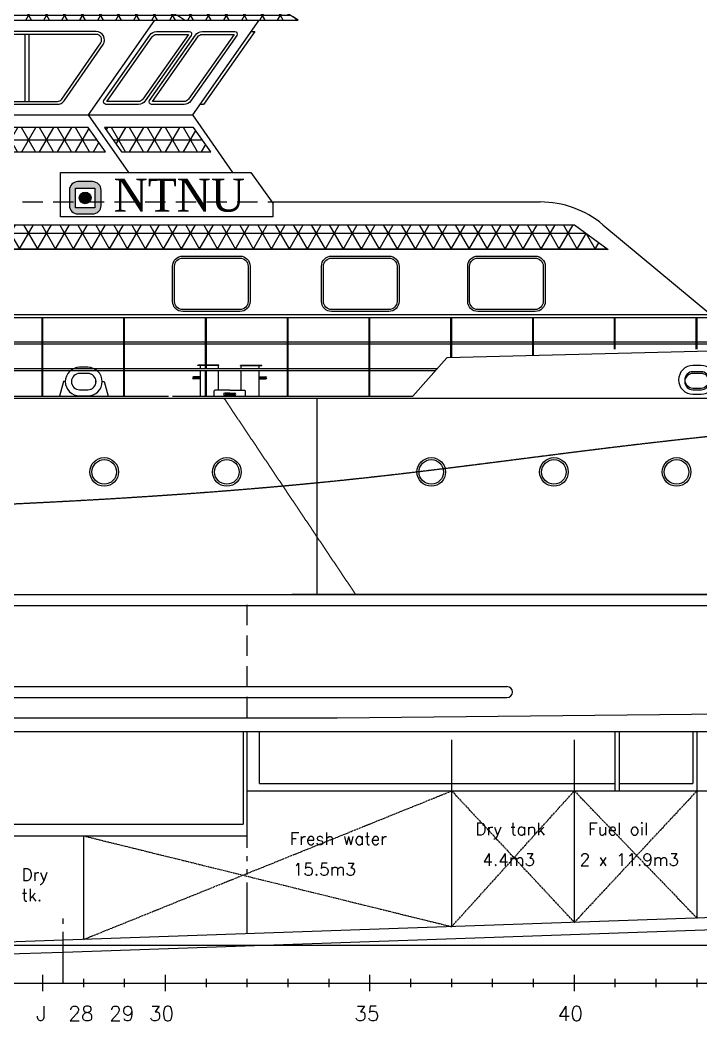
# Model space of a CAD drawing. Extents: x -79364 to 3230, y 28528 to 72157.
# Drawn here: x -54550 to -46222, y 47791 to 60031 of the extents above; entities that cross this region are included whole.
import ezdxf

# ---------------------------------------------------------------- set-up
doc = ezdxf.new("R2010")
doc.units = 0
doc.header["$LTSCALE"] = 500
for name, pattern in [('CENTER', [7, 4, -1, 1, -1]), ('DASHED', [0.75, 0.5, -0.25]), ('PHANTOM', [2.1, 1.25, -0.2, 0.125, -0.2, 0.125, -0.2])]:
    doc.linetypes.add(name, pattern=pattern)
doc.layers.get('0').update_dxf_attribs({"linetype": 'CONTINUOUS'})
for name, color, linetype in [('S0CE1', 1, 'CENTER'), ('S0CO1', 1, 'CONTINUOUS'), ('S0CO2', 2, 'CONTINUOUS'), ('S0CO3', 3, 'CONTINUOUS'), ('S0DA1', 1, 'DASHED'), ('S0PH1', 1, 'PHANTOM'), ('S0PH2', 2, 'PHANTOM'), ('S0TX2', 2, 'CONTINUOUS'), ('S0TX3', 3, 'CONTINUOUS'), ('Vannlinje', 5, 'CONTINUOUS')]:
    doc.layers.add(name, color=color, linetype=linetype)
doc.styles.add('18', font='romans', dxfattribs={"height": 180})
doc.styles.add('ROMANS', font='romans.shx', dxfattribs={"height": 200})

# ---------------------------------------------------------------- blocks, each defined once
blk = doc.blocks.new('A$C64097268')
for p, q in [((-2759, 0), (35129, 0)), ((18500, -100), (18500, 100)), ((19000, -50), (19000, 50)), ((19500, -50), (19500, 50)), ((20000, -100), (20000, 100)), ((20500, -50), (20500, 50)), ((21000, -50), (21000, 50)), ((21500, -50), (21500, 50)), ((22000, -50), (22000, 50)), ((22500, -100), (22500, 100)), ((23000, -50), (23000, 50)), ((23500, -50), (23500, 50)), ((24000, -50), (24000, 50)), ((24500, -50), (24500, 50)), ((25000, -100), (25000, 100)), ((25500, -50), (25500, 50)), ((26000, -50), (26000, 50)), ((26500, -50), (26500, 50))]:
    blk.add_line(p, q)
at = {"layer": 'S0TX2', "style": '18'}
for s, p in [('28', (18811, -464)), ('29', (19311, -464)), ('30', (19797, -464)), ('35', (22308, -464)), ('40', (24796, -464))]:
    blk.add_text(s, height=180, dxfattribs=at).set_placement(p)
at = {"layer": 'S0TX3', "style": '18'}
blk.add_text('J', height=180, dxfattribs=at).set_placement((18419, -464))
blk = doc.blocks.new('KLYSS300X200')
at = {"layer": 'S0CO2'}
for points in [[(-50, -175), (50, -175, 0.414214), (225, 0, 0.414214), (50, 175), (-50, 175, 0.414214), (-225, 0, 0.414214)], [(-50, -100), (50, -100, 0.414214), (150, 0), (150, 0, 0.414214), (50, 100), (-50, 100, 0.414214), (-150, 0), (-150, 0, 0.414214)]]:
    blk.add_lwpolyline(points, format="xyb", close=True, dxfattribs=at)
blk = doc.blocks.new('dde3')
for p, q in [((92, 901, 0), (92, 907, 0)), ((352, 907), (92, 907)), ((352, 901), (92, 901)), ((124, 861, 0), (124, 901, 0)), ((344, 861, 0), (344, 901, 0)), ((352, 901, 0), (352, 907, 0)), ((616, 907), (876, 907)), ((616, 901, 0), (616, 907, 0)), ((616, 901), (876, 901)), ((624, 861, 0), (624, 901, 0)), ((844, 861, 0), (844, 901, 0)), ((876, 901, 0), (876, 907, 0)), ((124, 765), (42, 765)), ((42, 751), (124, 751)), ((124, 738), (42, 738)), ((124, 526, 0), (124, 836, 0)), ((344, 601, 0), (344, 836, 0)), ((624, 601, 0), (624, 836, 0)), ((844, 526, 0), (844, 836, 0)), ((844, 765), (925, 765)), ((925, 751), (844, 751)), ((844, 738), (925, 738)), ((302, 601, 0), (292, 591, 0)), ((292, 526, 0), (292, 591, 0)), ((484, 601, 0), (302, 601, 0)), ((484, 565), (422, 565)), ((422, 551), (484, 551)), ((484, 538), (422, 538)), ((484, 601, 0), (665, 601, 0)), ((484, 565), (545, 565)), ((545, 551), (484, 551)), ((484, 538), (545, 538)), ((665, 601, 0), (675, 591, 0)), ((675, 526, 0), (675, 591, 0))]:
    blk.add_line(p, q)
for centre, start, end in [((42, 751), 90, 270), ((925, 751), 270, 90), ((422, 551), 90, 270), ((545, 551), 270, 90)]:
    blk.add_arc(centre, 13.5, start, end)

msp = doc.modelspace()

# ---------------------------------------------------------------- hatches: boundary and pattern name
at = {"layer": 'S0CO1'}
h = msp.add_hatch(color=0, dxfattribs=at)
edge = h.paths.add_edge_path()
edge.add_line((-53841.539, 57659.592), (-53663.013, 57659.592))
edge.add_arc((-53663.013, 57764.592), 105, 270, 360)
edge.add_line((-53558.013, 57764.592), (-53558.013, 57948.987))
edge.add_arc((-53663.013, 57948.987), 105, 0, 90)
edge.add_line((-53663.013, 58053.987), (-53841.539, 58053.987))
edge.add_arc((-53841.539, 57948.987), 105, 90, 180)
edge.add_line((-53946.539, 57948.987), (-53946.539, 57764.592))
edge.add_arc((-53841.539, 57764.592), 105, 180, 270)
h.paths.add_polyline_path([(-53872.424, 57973.881), (-53634.541, 57973.881), (-53634.541, 57733.668), (-53872.424, 57733.668)], flags=16)
h = msp.add_hatch(color=0, dxfattribs=at)
edge = h.paths.add_edge_path()
edge.add_arc((-53753.483, 57854.981), 71.51, 0, 360)
at = {"layer": 'Vannlinje'}
h = msp.add_hatch(dxfattribs=at)
h.set_pattern_fill('NET3', color=0, scale=60)
h.set_pattern_definition([(0, (-76551.82, -28873.9), (0, 190.5), []), (60, (-76551.82, -28873.9), (-164.97784, 95.25), []), (120, (-76551.82, -28873.9), (-164.97784, -95.25), [])])
h.paths.add_polyline_path([(-56580.719, 57224.699), (-56373.38, 57524.699), (-47770.984, 57524.699), (-47357.932, 57224.699)])
h.paths.add_polyline_path([(-59366.791, 60030.513), (-51149.685, 60030.24), (-51255.826, 60093.724), (-51369.355, 60155.776), (-51410.938, 60176.458), (-51499.835, 60217.242), (-51578.154, 60250.267), (-51686.763, 60288.242), (-51798.898, 60317.237), (-51897.713, 60333.544), (-52046.487, 60349.5), (-52156.17, 60358.137), (-52271.386, 60365.79), (-52403.914, 60373.542), (-52562.631, 60381.82), (-59120.803, 60381.82)])
h.paths.add_polyline_path([(-55520.823, 58717.735), (-55520.823, 58417.735), (-53505.66, 58417.735), (-53715.722, 58717.735)])
h.paths.add_polyline_path([(-52216.638, 58417.735), (-52426.7, 58717.735), (-53518.091, 58717.735), (-53308.029, 58417.735)])

# ---------------------------------------------------------------- linework, layer by layer
at = {"layer": 'S0CE1', "color": 0, "linetype": 'CENTER', "ltscale": 0.01}
for p, q in [((-53770.823, 48789.165), (-49270.823, 50604.736)), ((-49270.823, 48944.874), (-47770.823, 50604.736)), ((-49270.823, 50604.736), (-47770.823, 48996.825)), ((-47770.823, 48996.825), (-46270.823, 50604.736)), ((-47770.823, 50604.736), (-46270.823, 49048.68)), ((-53770.823, 50054.736), (-49270.823, 48944.874))]:
    msp.add_line(p, q, dxfattribs=at)
at = {"layer": 'S0CE1', "color": 0, "linetype": 'CENTER'}
msp.add_line((-74572.823, 48255.546), (-41439.86, 48255.546), dxfattribs=at)
at = {"layer": 'S0CO1', "color": 0}
for p, q in [((-54485.528, 59034.981), (-54485.528, 59854.438)), ((-54440.446, 59034.981), (-54440.446, 59854.438)), ((-51678.322, 59889.165), (-52305.421, 58999.291)), ((-51724.402, 59889.165), (-51678.322, 59889.165)), ((-52305.421, 58999.291), (-52347.881, 58998.744)), ((-58272.058, 58870.24), (-52437.861, 58870.24)), ((-54056.475, 58167.825), (-51727.288, 58167.825)), ((-54056.475, 57622.001), (-54056.475, 58167.825)), ((-51727.288, 58167.825), (-51458.97, 57792.955)), ((-51458.97, 57792.955), (-51458.97, 57622.001)), ((-51458.97, 57622.001), (-54056.475, 57622.001)), ((-55668.562, 56430.24), (-37567.336, 56430.24)), ((-37567.336, 56390.24), (-55668.562, 56390.24)), ((-54280.823, 55430.24), (-54280.823, 56390.24)), ((-54270.823, 55430.24), (-54270.823, 56390.24)), ((-53280.823, 55430.24), (-53280.823, 56390.24)), ((-53270.823, 55430.24), (-53270.823, 56390.24)), ((-52280.823, 55765.24), (-52280.823, 56390.24)), ((-52270.823, 55765.24), (-52270.823, 56390.24)), ((-51280.823, 55430.24), (-51280.823, 56390.24)), ((-51270.823, 55430.24), (-51270.823, 56390.24)), ((-50280.823, 55430.24), (-50280.823, 56390.24)), ((-50270.823, 55430.24), (-50270.823, 56390.24)), ((-49280.823, 55899.252), (-49280.823, 56390.24)), ((-49270.823, 55899.514), (-49270.823, 56390.24)), ((-48280.823, 55925.479), (-48280.823, 56390.24)), ((-48270.823, 55925.741), (-48270.823, 56390.24)), ((-47280.823, 56004.16), (-47280.823, 56390.24)), ((-47270.823, 56004.422), (-47270.823, 56390.24)), ((-46280.823, 56004.16), (-46280.823, 56390.24)), ((-46270.823, 56004.422), (-46270.823, 56390.24)), ((-43280.823, 56090.24), (-55668.562, 56090.24)), ((-43270.823, 56065.24), (-55668.562, 56065.24)), ((-53900.026, 55765.24), (-55668.562, 55765.24)), ((-53936.8, 55740.24), (-55668.562, 55740.24)), ((-49446.788, 55765.24), (-54270.823, 55765.24)), ((-49469.055, 55740.24), (-54270.823, 55740.24)), ((-52280.823, 55430.24), (-52280.823, 55740.24)), ((-52270.823, 55430.24), (-52270.823, 55740.24)), ((-55133.96, 53005.24), (-44674.28, 53005.24)), ((-55132.12, 52870.24), (-44674.28, 52870.24)), ((-55133.96, 51880.24), (-48595.126, 51880.24)), ((-55132.12, 51745.24), (-48595.126, 51745.24)), ((-51820.823, 51332.23), (-51820.823, 50196.369)), ((-51620.823, 50696.369), (-51620.823, 51332.23)), ((-47270.823, 50604.736), (-47270.823, 51332.23)), ((-47220.823, 50604.736), (-47220.823, 51332.23)), ((-46320.823, 51332.23), (-46320.823, 50696.369)), ((-51620.823, 50696.369), (-47270.823, 50696.369)), ((-47220.823, 50696.369), (-46320.823, 50696.369)), ((-55670.823, 50196.369), (-51820.823, 50196.369))]:
    msp.add_line(p, q, dxfattribs=at)
at = {"layer": 'S0CO1', "color": 0, "linetype": 'Continuous'}
msp.add_line((-75348.424, 48718.23), (-36402.495, 48718.23), dxfattribs=at)
at = {"layer": 'S0CO1', "color": 0}
for points in [[(-55038.2, 59034.981), (-54093.636, 59034.981, 0.246305082), (-54040.166, 59063.021), (-53563.604, 59752.479, 0.604743517), (-53617.074, 59854.438), (-55038.556, 59854.438, 0.414364766), (-55103.556, 59789.405), (-55103.2, 59099.947, 0.414062374)], [(-53102.465, 59034.291), (-53489.582, 59034.291), (-52934.051, 59826.485, -0.244512169), (-52880.832, 59854.165), (-52490.984, 59854.165), (-53049.333, 59061.848, -0.243900773)], [(-52544.541, 59034.291), (-52931.657, 59034.291), (-52376.126, 59826.485, -0.244512169), (-52322.908, 59854.165), (-51933.059, 59854.165), (-52491.408, 59061.848, -0.243900773)], [(-53841.539, 57659.592), (-53663.013, 57659.592, 0.414213562), (-53558.013, 57764.592), (-53558.013, 57948.987, 0.414213562), (-53663.013, 58053.987), (-53841.539, 58053.987, 0.414213562), (-53946.539, 57948.987), (-53946.539, 57764.592, 0.414213562)], [(-52560.427, 57120.24), (-51860.427, 57120.24, -0.414213562), (-51760.427, 57020.24), (-51760.427, 56590.24, -0.414213562), (-51860.427, 56490.24), (-52560.427, 56490.24, -0.414213562), (-52660.427, 56590.24), (-52660.427, 57020.24, -0.414213562)], [(-50739.5, 57120.24), (-50039.5, 57120.24, -0.414213562), (-49939.5, 57020.24), (-49939.5, 56590.24, -0.414213562), (-50039.5, 56490.24), (-50739.5, 56490.24, -0.414213562), (-50839.5, 56590.24), (-50839.5, 57020.24, -0.414213562)], [(-48951.424, 57120.24), (-48251.424, 57120.24, -0.414213562), (-48151.424, 57020.24), (-48151.424, 56590.24, -0.414213562), (-48251.424, 56490.24), (-48951.424, 56490.24, -0.414213562), (-49051.424, 56590.24), (-49051.424, 57020.24, -0.414213562)]]:
    msp.add_lwpolyline(points, format="xyb", close=True, dxfattribs=at)
msp.add_lwpolyline([(-53872.424, 57973.881), (-53634.541, 57973.881), (-53634.541, 57733.668), (-53872.424, 57733.668)], close=True, dxfattribs=at)
for centre, radius in [((-53753.483, 57854.981), 71.51), ((-53520.823, 54505.24), 150), ((-52020.823, 54505.24), 150), ((-49520.823, 54505.24), 150), ((-48020.823, 54505.24), 150), ((-46520.823, 54505.24), 150)]:
    msp.add_circle(centre, radius, dxfattribs=at)
msp.add_arc((-48595.126, 51812.74), 67.5, 270, 90, dxfattribs=at)
at = {"layer": 'S0CO2', "color": 0}
for points in [[(-55038.2, 58999.981), (-54093.636, 58999.981, 0.246305082), (-54011.375, 59043.12), (-53534.813, 59732.578, 0.604743517), (-53617.074, 59889.438), (-55038.556, 59889.438, 0.414364766), (-55138.556, 59789.386), (-55138.2, 59099.929, 0.414062374)], [(-53102.465, 58999.291), (-53499.195, 58999.291, -0.607055399), (-53523.757, 59046.516), (-52962.707, 59846.58, -0.244512169), (-52880.832, 59889.165), (-52481.344, 59889.165, -0.607845291), (-52456.821, 59841.884), (-53020.723, 59041.687, -0.243900773)], [(-52544.541, 58999.291), (-52941.27, 58999.291, -0.607055399), (-52965.833, 59046.516), (-52404.783, 59846.58, -0.244512169), (-52322.908, 59889.165), (-51923.419, 59889.165, -0.607845291), (-51898.896, 59841.884), (-52462.798, 59041.687, -0.243900773)], [(-52560.427, 57144.24), (-51860.427, 57144.24, -0.414213562), (-51736.427, 57020.24), (-51736.427, 56590.24, -0.414213562), (-51860.427, 56466.24), (-52560.427, 56466.24, -0.414213562), (-52684.427, 56590.24), (-52684.427, 57020.24, -0.414213562)], [(-50739.5, 57144.24), (-50039.5, 57144.24, -0.414213562), (-49915.5, 57020.24), (-49915.5, 56590.24, -0.414213562), (-50039.5, 56466.24), (-50739.5, 56466.24, -0.414213562), (-50863.5, 56590.24), (-50863.5, 57020.24, -0.414213562)], [(-48951.424, 57144.24), (-48251.424, 57144.24, -0.414213562), (-48127.424, 57020.24), (-48127.424, 56590.24, -0.414213562), (-48251.424, 56466.24), (-48951.424, 56466.24, -0.414213562), (-49075.424, 56590.24), (-49075.424, 57020.24, -0.414213562)], [(-46320.823, 55509.189), (-46220.823, 55509.189, 0.414213562), (-46120.823, 55609.189), (-46120.823, 55609.189, 0.414213562), (-46220.823, 55709.189), (-46320.823, 55709.189, 0.414213562), (-46420.823, 55609.189), (-46420.823, 55609.189, 0.414213562)]]:
    msp.add_lwpolyline(points, format="xyb", close=True, dxfattribs=at)
at = {"layer": 'S0CO2', "color": 0, "elevation": 0}
msp.add_lwpolyline([(-53820.823, 55509.189), (-53720.823, 55509.189, 0.414213562), (-53620.823, 55609.189), (-53620.823, 55609.189, 0.414213562), (-53720.823, 55709.189), (-53820.823, 55709.189, 0.414213562), (-53920.823, 55609.189), (-53920.823, 55609.189, 0.414213562)], format="xyb", close=True, dxfattribs=at)
at = {"layer": 'S0CO2', "color": 0}
for points in [[(-53995.818, 55610.534), (-54018.971, 55610.547), (-54068.04, 55430.24)], [(-53545.828, 55610.534), (-53522.675, 55610.547), (-53473.606, 55430.24)]]:
    msp.add_lwpolyline(points, dxfattribs=at)
for centre in [(-53520.823, 54505.24), (-52020.823, 54505.24), (-49520.823, 54505.24), (-48020.823, 54505.24), (-46520.823, 54505.24)]:
    msp.add_circle(centre, 175, dxfattribs=at)
at = {"layer": 'S0CO3', "color": 0}
for p, q in [((-59366.791, 60030.513), (-51150.133, 60030.513)), ((-53712.368, 58870.513), (-52900.127, 60030.513)), ((-52437.861, 58870.24), (-51625.429, 60030.513)), ((-53220.532, 58167.825), (-53712.368, 58870.24)), ((-53220.532, 58167.825), (-53712.368, 58870.24)), ((-51946.025, 58167.825), (-52437.861, 58870.24)), ((-51467.958, 57805.513), (-48189.226, 57805.513)), ((-47421.943, 57528.16), (-46101.71, 56430.24)), ((-37508.885, 56207.994), (-49328.536, 55898.001)), ((-49745.175, 55430.24), (-49328.536, 55898.001)), ((-57270.823, 55430.24), (-52736.427, 55430.24)), ((-52686.427, 55430.24), (-49745.175, 55430.24)), ((-50673.624, 51498.013), (-39054.527, 51619.679)), ((-73770.823, 51498.013), (-50673.624, 51498.013)), ((-64020.823, 51332.23), (-38709.494, 51332.23)), ((-51770.823, 50054.736), (-51770.823, 51332.23)), ((-46270.823, 49048.68), (-46270.823, 51332.23)), ((-51770.823, 50604.736), (-46270.823, 50604.736)), ((-49270.823, 48944.874), (-49270.823, 50604.736)), ((-47770.823, 48996.777), (-47770.823, 50604.736)), ((-55770.823, 50054.736), (-51770.823, 50054.736)), ((-53770.823, 48789.165), (-53770.823, 50054.736)), ((-40889.634, 49234.881), (-54020.823, 48780.514)), ((-41498.123, 49063.736), (-54020.823, 48630.424)), ((-54020.823, 48780.514), (-64079.322, 48432.469)), ((-54020.823, 48630.424), (-64020.823, 48284.404))]:
    msp.add_line(p, q, dxfattribs=at)
for points in [[(-52536.988, 60030.513), (-52599.08, 60068.325), (-52658.037, 60102.685), (-52710.243, 60131.646), (-52756.658, 60156.049), (-52798.241, 60176.731), (-52835.952, 60194.533), (-52870.75, 60210.295), (-52903.528, 60224.736), (-52934.91, 60238.107), (-52965.457, 60250.54), (-52995.727, 60262.165), (-53026.279, 60273.114), (-53057.671, 60283.519), (-53090.463, 60293.511), (-53125.213, 60303.221), (-53163.269, 60312.772), (-53209.134, 60322.248), (-53268.101, 60331.727), (-53345.463, 60341.284), (-53446.512, 60350.996), (-53576.539, 60360.938), (-53740.839, 60371.187), (-53944.703, 60381.82)], [(-51149.685, 60030.24), (-51211.777, 60068.052), (-51270.734, 60102.412), (-51322.94, 60131.374), (-51369.355, 60155.776), (-51410.938, 60176.458), (-51448.649, 60194.261), (-51483.447, 60210.022), (-51516.224, 60224.463), (-51547.607, 60237.835), (-51578.154, 60250.267), (-51608.424, 60261.892), (-51638.975, 60272.841), (-51670.368, 60283.246), (-51703.159, 60293.238), (-51737.909, 60302.948), (-51775.965, 60312.499), (-51821.83, 60321.975), (-51880.798, 60331.454), (-51958.16, 60341.011), (-52059.208, 60350.723), (-52189.236, 60360.665), (-52353.535, 60370.915), (-52562.631, 60381.82)]]:
    msp.add_lwpolyline(points, dxfattribs=at)
msp.add_arc((-48189.226, 56605.513), 1200, 50.2527399, 90, dxfattribs=at)
at = {"layer": 'S0DA1', "color": 0, "linetype": 'DASHED'}
for p, q in [((-58270.823, 57805.24), (-51467.958, 57805.513)), ((-51770.823, 51505.24), (-51770.823, 53005.24))]:
    msp.add_line(p, q, dxfattribs=at)
at = {"layer": 'S0DA1', "color": 0, "linetype": 'DASHED', "ltscale": 0.02}
for p, q in [((-60470.823, 55405.24), (-38156.531, 55405.24)), ((-52055.834, 55405.24), (-50445.357, 53005.24)), ((-50920.823, 55405.24), (-50920.823, 53005.24)), ((-46270.823, 50604.736), (-43770.823, 50604.736))]:
    msp.add_line(p, q, dxfattribs=at)
msp.add_lwpolyline([(-60429.412, 52830.465), (-57770.823, 52830.465), (-57520.823, 53003.476), (-40081.902, 53016.365)], dxfattribs=at)
at = {"layer": 'S0DA1', "color": 0, "ltscale": 0.02}
msp.add_open_spline([(-38174.648, 55394.867), (-38740.82, 55374.644), (-40674.202, 55305.586), (-43642.361, 55186.85), (-47147.628, 54845.744), (-50572.097, 54360.927), (-53982.188, 54124.793), (-56278.744, 54041.305), (-57270.823, 54005.24)], degree=3, knots=[0, 0, 0, 0, 1699.657305317, 5804.050612312, 8908.63045826, 12260.707033114, 16176.943680464, 19155.309777161, 19155.309777161, 19155.309777161, 19155.309777161], dxfattribs=at)
at = {"layer": 'S0PH1', "color": 0, "linetype": 'PHANTOM'}
for p, q in [((-49270.823, 50604.736), (-49270.823, 51332.23)), ((-47770.823, 50604.736), (-47770.823, 51332.23))]:
    msp.add_line(p, q, dxfattribs=at)
at = {"layer": 'S0PH1', "color": 0}
msp.add_line((-54020.823, 48255.546), (-54020.823, 49069.567), dxfattribs=at)
at = {"layer": 'S0PH2', "color": 0, "linetype": 'PHANTOM'}
msp.add_line((-51770.823, 48858.369), (-51770.823, 50054.736), dxfattribs=at)
at = {"layer": 'Vannlinje', "color": 0}
msp.add_lwpolyline([(-59366.791, 60030.513), (-51149.685, 60030.24), (-51255.826, 60093.724), (-51369.355, 60155.776), (-51410.938, 60176.458), (-51499.835, 60217.242), (-51578.154, 60250.267), (-51686.763, 60288.242), (-51798.898, 60317.237), (-51897.713, 60333.544), (-52046.487, 60349.5), (-52156.17, 60358.137), (-52271.386, 60365.79), (-52403.914, 60373.542), (-52562.631, 60381.82), (-59120.803, 60381.82), (-59366.791, 60030.513)], dxfattribs=at)
for points in [[(-55520.823, 58717.735), (-55520.823, 58417.735), (-53505.66, 58417.735), (-53715.722, 58717.735)], [(-52216.638, 58417.735), (-52426.7, 58717.735), (-53518.091, 58717.735), (-53308.029, 58417.735)], [(-56580.719, 57224.699), (-56373.38, 57524.699), (-47770.984, 57524.699), (-47357.932, 57224.699)]]:
    msp.add_lwpolyline(points, close=True, dxfattribs=at)

# ---------------------------------------------------------------- block references
at = {"layer": 'S0CO1', "color": 0, "linetype": 'CENTER'}
msp.add_blockref('A$C64097268', (-72770.823, 48255.546), dxfattribs=at)
at = {"layer": 'S0CO2', "color": 0}
for name, p in [('dde3', (-52468.953, 54903.928)), ('KLYSS300X200', (-53771.265, 55609.518, 0)), ('KLYSS300X200', (-46271.265, 55630.569, 0))]:
    msp.add_blockref(name, p, dxfattribs=at)

# ---------------------------------------------------------------- texts
at = {"layer": 'S0CO3', "color": 0, "insert": (-53404.486, 58090.297), "char_height": 403.00869, "width": 1847.69626, "attachment_point": 1, "style": 'ROMANS'}
msp.add_mtext('{\\fRomantic|b0|i0|c2|p2;\\W0.95;NTNU}', dxfattribs=at)
at = {"layer": 'S0TX2', "color": 0, "style": '18'}
for s, p in [('Dry tank', (-48980.403, 50062.651)), ('Fuel oil', (-47601.329, 50062.651)), ('Fresh water', (-51251.809, 49945.941)), ('4.4m3', (-48895.214, 49688.456)), ('2 x 11.9m3', (-47705.481, 49688.456)), ('15.5m3', (-51213.616, 49571.746))]:
    msp.add_text(s, height=150, dxfattribs=at).set_placement(p)
at = {"layer": 'S0TX2', "color": 0, "insert": (-54530.818, 49656.069), "char_height": 150, "attachment_point": 1, "style": '18'}
msp.add_mtext_dynamic_manual_height_columns('Dry\\Ptk.', width=3494.1918, gutter_width=1000, heights=[0], dxfattribs=at)

doc.saveas('drawing.dxf')
